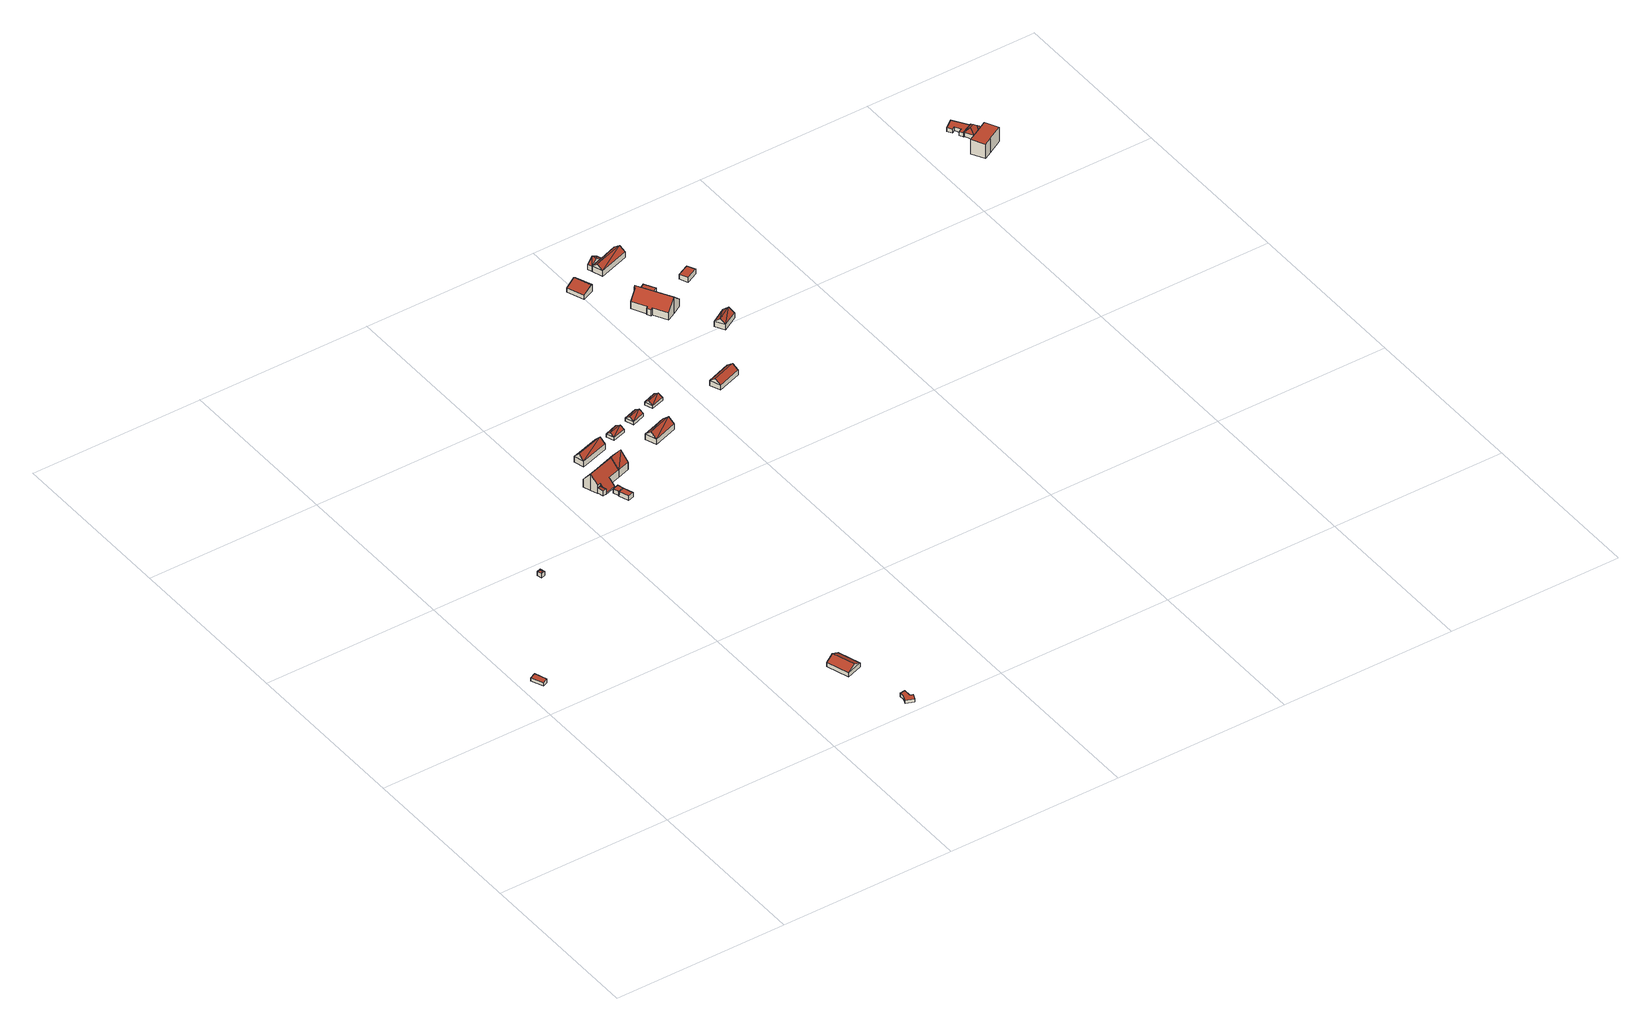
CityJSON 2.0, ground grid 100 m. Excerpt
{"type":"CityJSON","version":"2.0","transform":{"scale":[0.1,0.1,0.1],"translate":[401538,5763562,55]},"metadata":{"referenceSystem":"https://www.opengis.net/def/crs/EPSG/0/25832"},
"CityObjects":{
"building1":{"type":"Building","attributes":{"Gemeindeschluessel":"05515000","Geometrietyp2DReferenz":"3000","function":"31001_2700","roofType":"2100","measuredHeight":2.72},"geometry":[{"type":"Solid","lod":"2","boundaries":[[[[0,1,2,3]],[[4,5,1,0]],[[6,7,5,4]],[[3,2,7,6]],[[4,0,3,6]],[[1,5,7,2]]]],"semantics":{"surfaces":[{"type":"WallSurface"},{"type":"RoofSurface"},{"type":"GroundSurface"}],"values":[[0,0,0,0,1,2]]}}]},
"building2":{"type":"Building","attributes":{"Gemeindeschluessel":"05515000","Geometrietyp2DReferenz":"3000","function":"31001_2500","roofType":"5000","measuredHeight":3.26},"address":[{"country":"Germany","locality":"Münster","thoroughfareNumber":"39a","thoroughfareName":"Langenhorster Stiege"}],"geometry":[{"type":"Solid","lod":"2","boundaries":[[[[8,9,10,11]],[[12,13,9,8]],[[14,15,13,12]],[[11,10,15,14]],[[14,12,16]],[[16,12,8,17]],[[8,11,17]],[[17,11,14,16]],[[9,13,15,10]]]],"semantics":{"surfaces":[{"type":"WallSurface"},{"type":"RoofSurface"},{"type":"GroundSurface"}],"values":[[0,0,0,0,1,1,1,1,2]]}}]},
"building3":{"type":"Building","attributes":{"Gemeindeschluessel":"05515000","Geometrietyp2DReferenz":"3000","function":"31001_1100","roofType":"3100","measuredHeight":5.13},"geometry":[{"type":"Solid","lod":"2","boundaries":[[[[18,19,20,21]],[[22,23,19,18]],[[24,25,23,22]],[[21,20,25,24]],[[18,26,22]],[[24,27,21]],[[21,27,26,18]],[[22,26,27,24]],[[19,23,25,20]]]],"semantics":{"surfaces":[{"type":"WallSurface"},{"type":"RoofSurface"},{"type":"GroundSurface"}],"values":[[0,0,0,0,0,0,1,1,2]]}}]},
"building4":{"type":"Building","attributes":{"Gemeindeschluessel":"05515000","Geometrietyp2DReferenz":"3000","function":"31001_1310","roofType":"1000","measuredHeight":2},"geometry":[{"type":"Solid","lod":"2","boundaries":[[[[28,29,30,31]],[[32,33,29,28]],[[34,35,33,32]],[[36,37,35,34]],[[38,39,37,36]],[[40,41,39,38]],[[31,30,41,40]],[[38,36,34,32,28,31,40]],[[29,33,35,37,39,41,30]]]],"semantics":{"surfaces":[{"type":"WallSurface"},{"type":"RoofSurface"},{"type":"GroundSurface"}],"values":[[0,0,0,0,0,0,0,1,2]]}}]},
"building5":{"type":"Building","attributes":{"Gemeindeschluessel":"05515000","Geometrietyp2DReferenz":"3000","function":"51009_1610","roofType":"2100","measuredHeight":3.36},"geometry":[{"type":"Solid","lod":"2","boundaries":[[[[42,43,44,45]],[[46,47,43,42]],[[48,49,47,46]],[[45,44,49,48]],[[46,42,45,48]],[[43,47,49,44]]]],"semantics":{"surfaces":[{"type":"WallSurface"},{"type":"RoofSurface"},{"type":"GroundSurface"}],"values":[[0,0,0,0,1,2]]}}]},
"building6":{"type":"Building","attributes":{"Gemeindeschluessel":"05515000","Geometrietyp2DReferenz":"3000","function":"31001_1310","roofType":"1000","measuredHeight":2.58},"geometry":[{"type":"Solid","lod":"2","boundaries":[[[[50,51,52,53]],[[54,55,51,50]],[[56,57,55,54]],[[53,52,57,56]],[[54,50,53,56]],[[51,55,57,52]]]],"semantics":{"surfaces":[{"type":"WallSurface"},{"type":"RoofSurface"},{"type":"GroundSurface"}],"values":[[0,0,0,0,1,2]]}}]},
"building7":{"type":"Building","attributes":{"Gemeindeschluessel":"05515000","Geometrietyp2DReferenz":"3000","function":"51009_1611","roofType":"1000","measuredHeight":2.69},"geometry":[{"type":"Solid","lod":"2","boundaries":[[[[58,59,60,50]],[[61,62,59,58]],[[54,63,62,61]],[[50,60,63,54]],[[61,58,50,54]],[[59,62,63,60]]]],"semantics":{"surfaces":[{"type":"WallSurface"},{"type":"RoofSurface"},{"type":"GroundSurface"}],"values":[[0,0,0,0,1,2]]}}]},
"building8":{"type":"Building","attributes":{"Gemeindeschluessel":"05515000","Geometrietyp2DReferenz":"3000","function":"31001_1000","roofType":"3100","measuredHeight":10.06},"address":[{"country":"Germany","locality":"Münster","thoroughfareNumber":"47","thoroughfareName":"Langenhorster Stiege"}],"geometry":[{"type":"Solid","lod":"2","boundaries":[[[[64,65,66,67]],[[68,69,65,64]],[[70,71,69,68]],[[72,73,71,70]],[[74,75,73,72]],[[76,77,75,74]],[[78,79,77,76]],[[80,81,79,78]],[[82,83,81,80]],[[84,85,83,82]],[[67,66,85,84]],[[78,76,74,72,80]],[[70,68,64,67,84,82,80,72]],[[65,69,71,73,75,77,79,81,83,85,66]]]],"semantics":{"surfaces":[{"type":"WallSurface"},{"type":"RoofSurface"},{"type":"GroundSurface"}],"values":[[0,0,0,0,0,0,0,0,0,0,0,1,1,2]]}}]},
"building9":{"type":"Building","attributes":{"Gemeindeschluessel":"05515000","Geometrietyp2DReferenz":"3000","function":"31001_1000","roofType":"3100","measuredHeight":10.38},"address":[{"country":"Germany","locality":"Münster","thoroughfareNumber":"49","thoroughfareName":"Langenhorster Stiege"}],"geometry":[{"type":"Solid","lod":"2","boundaries":[[[[86,87,79,88]],[[89,90,87,86]],[[91,83,90,89]],[[88,79,83,91]],[[86,92,89]],[[91,93,88]],[[93,92,86]],[[86,88,93]],[[92,93,91]],[[91,89,92]],[[87,90,83,79]]]],"semantics":{"surfaces":[{"type":"WallSurface"},{"type":"RoofSurface"},{"type":"GroundSurface"}],"values":[[0,0,0,0,0,0,1,1,1,1,2]]}}]},
"building10":{"type":"Building","attributes":{"Gemeindeschluessel":"05515000","Geometrietyp2DReferenz":"3000","function":"31001_2460","roofType":"3100","measuredHeight":6.52},"geometry":[{"type":"Solid","lod":"2","boundaries":[[[[94,95,96,97]],[[98,99,95,94]],[[100,101,99,98]],[[97,96,101,100]],[[94,102,98]],[[100,103,97]],[[94,97,103]],[[103,102,94]],[[102,103,100]],[[100,98,102]],[[95,99,101,96]]]],"semantics":{"surfaces":[{"type":"WallSurface"},{"type":"RoofSurface"},{"type":"GroundSurface"}],"values":[[0,0,0,0,0,0,1,1,1,1,2]]}}]},
"building11":{"type":"Building","attributes":{"Gemeindeschluessel":"05515000","Geometrietyp2DReferenz":"3000","function":"31001_2700","roofType":"3100","measuredHeight":3.65},"geometry":[{"type":"Solid","lod":"2","boundaries":[[[[104,105,106,107]],[[108,109,105,104]],[[110,111,109,108]],[[107,106,111,110]],[[104,112,108]],[[110,113,107]],[[104,107,113]],[[113,112,104]],[[112,113,110]],[[110,108,112]],[[105,109,111,106]]]],"semantics":{"surfaces":[{"type":"WallSurface"},{"type":"RoofSurface"},{"type":"GroundSurface"}],"values":[[0,0,0,0,0,0,1,1,1,1,2]]}}]},
"building12":{"type":"Building","attributes":{"Gemeindeschluessel":"05515000","Geometrietyp2DReferenz":"3000","function":"31001_2700","roofType":"3100","measuredHeight":6.34},"geometry":[{"type":"Solid","lod":"2","boundaries":[[[[114,115,116,117]],[[118,119,115,114]],[[120,121,119,118]],[[117,116,121,120]],[[114,122,118]],[[120,123,117]],[[114,117,123]],[[123,122,114]],[[122,123,120]],[[120,118,122]],[[115,119,121,116]]]],"semantics":{"surfaces":[{"type":"WallSurface"},{"type":"RoofSurface"},{"type":"GroundSurface"}],"values":[[0,0,0,0,0,0,1,1,1,1,2]]}}]},
"building13":{"type":"Building","attributes":{"Gemeindeschluessel":"05515000","Geometrietyp2DReferenz":"3000","function":"31001_2700","roofType":"3100","measuredHeight":3.61},"geometry":[{"type":"Solid","lod":"2","boundaries":[[[[124,125,126,127]],[[128,129,125,124]],[[130,131,129,128]],[[127,126,131,130]],[[124,132,128]],[[130,133,127]],[[124,127,133]],[[133,132,124]],[[132,133,130]],[[130,128,132]],[[125,129,131,126]]]],"semantics":{"surfaces":[{"type":"WallSurface"},{"type":"RoofSurface"},{"type":"GroundSurface"}],"values":[[0,0,0,0,0,0,1,1,1,1,2]]}}]},
"building14":{"type":"Building","attributes":{"Gemeindeschluessel":"05515000","Geometrietyp2DReferenz":"3000","function":"31001_2700","roofType":"3100","measuredHeight":3.51},"geometry":[{"type":"Solid","lod":"2","boundaries":[[[[134,135,136,137]],[[138,139,135,134]],[[140,141,139,138]],[[137,136,141,140]],[[134,142,138]],[[140,143,137]],[[134,137,143]],[[143,142,134]],[[142,143,140]],[[140,138,142]],[[135,139,141,136]]]],"semantics":{"surfaces":[{"type":"WallSurface"},{"type":"RoofSurface"},{"type":"GroundSurface"}],"values":[[0,0,0,0,0,0,1,1,1,1,2]]}}]},
"building15":{"type":"Building","attributes":{"Gemeindeschluessel":"05515000","Geometrietyp2DReferenz":"3000","function":"31001_2700","roofType":"3100","measuredHeight":5.6},"geometry":[{"type":"Solid","lod":"2","boundaries":[[[[144,145,146,147]],[[148,149,145,144]],[[150,151,149,148]],[[147,146,151,150]],[[144,152,148]],[[150,153,147]],[[147,153,152,144]],[[148,152,153,150]],[[145,149,151,146]]]],"semantics":{"surfaces":[{"type":"WallSurface"},{"type":"RoofSurface"},{"type":"GroundSurface"}],"values":[[0,0,0,0,0,0,1,1,2]]}}]},
"building16":{"type":"Building","attributes":{"Gemeindeschluessel":"05515000","Geometrietyp2DReferenz":"3000","function":"31001_2700","roofType":"3100","measuredHeight":4.75},"geometry":[{"type":"Solid","lod":"2","boundaries":[[[[154,155,156,157]],[[158,159,155,154]],[[160,161,159,158]],[[157,156,161,160]],[[154,162,158]],[[160,163,157]],[[157,163,162,154]],[[158,162,163,160]],[[155,159,161,156]]]],"semantics":{"surfaces":[{"type":"WallSurface"},{"type":"RoofSurface"},{"type":"GroundSurface"}],"values":[[0,0,0,0,0,0,1,1,2]]}}]},
"building17":{"type":"Building","attributes":{"Gemeindeschluessel":"05515000","Geometrietyp2DReferenz":"3000","function":"31001_1000"},"address":[{"country":"Germany","locality":"Münster","thoroughfareNumber":"99","thoroughfareName":"Langenhorster Stiege"}],"children":["building17-1","building17-2"]},
"building17-1":{"type":"BuildingPart","attributes":{"roofType":"1000","measuredHeight":3.73},"parents":["building17"],"geometry":[{"type":"Solid","lod":"2","boundaries":[[[[164,165,166,167]],[[168,169,165,164]],[[170,171,169,168]],[[168,164,167,170]],[[165,169,171,166]],[[171,170,167,166]]]],"semantics":{"surfaces":[{"type":"WallSurface"},{"type":"RoofSurface"},{"type":"GroundSurface"},{"type":"ClosureSurface"}],"values":[[0,0,0,1,2,3]]}}]},
"building17-2":{"type":"BuildingPart","attributes":{"roofType":"3100","measuredHeight":10.24},"parents":["building17"],"geometry":[{"type":"Solid","lod":"2","boundaries":[[[[172,173,174,175]],[[176,177,173,172]],[[178,179,177,176]],[[180,181,179,178]],[[182,183,181,180]],[[184,185,183,182]],[[186,167,166,185,184]],[[187,188,171,170,189]],[[190,191,188,187]],[[192,193,191,190]],[[194,195,193,192]],[[175,174,195,194]],[[187,189,186,184,190]],[[182,180,178,176,172,175,194,192,190,184]],[[173,177,179,181,183,185,166,171,188,191,193,195,174]],[[170,167,186,189]],[[171,166,167,170]]]],"semantics":{"surfaces":[{"type":"WallSurface"},{"type":"RoofSurface"},{"type":"GroundSurface"},{"type":"ClosureSurface"}],"values":[[0,0,0,0,0,0,0,0,0,0,0,0,1,1,2,0,3]]}}]},
"building18":{"type":"Building","attributes":{"Gemeindeschluessel":"05515000","Geometrietyp2DReferenz":"3000","function":"31001_2700"},"children":["building18-1","building18-2"]},
"building18-1":{"type":"BuildingPart","attributes":{"roofType":"3100","measuredHeight":5.89},"parents":["building18"],"geometry":[{"type":"Solid","lod":"2","boundaries":[[[[196,197,198,199]],[[200,201,202,203]],[[199,198,201,200]],[[200,204,199]],[[205,206,196,199]],[[199,204,205]],[[203,207,205,204]],[[204,200,203]],[[197,202,201,198]],[[197,196,203,202]],[[207,206,205]],[[207,203,196,206]]]],"semantics":{"surfaces":[{"type":"WallSurface"},{"type":"RoofSurface"},{"type":"GroundSurface"},{"type":"ClosureSurface"}],"values":[[0,0,0,0,1,1,1,1,2,3,0,3]]}}]},
"building18-2":{"type":"BuildingPart","attributes":{"roofType":"3100","measuredHeight":5.96},"parents":["building18"],"geometry":[{"type":"Solid","lod":"2","boundaries":[[[[208,209,210,211]],[[212,203,202,209,208]],[[211,210,213,214]],[[208,215,212]],[[214,216,211]],[[208,211,216]],[[216,215,208]],[[215,216,214]],[[214,206,207,212,215]],[[209,202,197,213,210]],[[197,196,206,214,213]],[[212,207,203]],[[202,203,196,197]],[[203,207,206,196]]]],"semantics":{"surfaces":[{"type":"WallSurface"},{"type":"RoofSurface"},{"type":"GroundSurface"},{"type":"ClosureSurface"}],"values":[[0,0,0,0,0,1,1,1,1,2,0,0,3,3]]}}]},
"building19":{"type":"Building","attributes":{"Gemeindeschluessel":"05515000","Geometrietyp2DReferenz":"3000","function":"31001_2460","roofType":"3100","measuredHeight":5.99},"geometry":[{"type":"Solid","lod":"2","boundaries":[[[[217,218,219,220]],[[221,222,218,217]],[[223,224,222,221]],[[220,219,224,223]],[[217,225,221]],[[223,226,220]],[[226,225,217]],[[217,220,226]],[[223,221,225]],[[225,226,223]],[[218,222,224,219]]]],"semantics":{"surfaces":[{"type":"WallSurface"},{"type":"RoofSurface"},{"type":"GroundSurface"}],"values":[[0,0,0,0,0,0,1,1,1,1,2]]}}]},
"building20":{"type":"Building","attributes":{"Gemeindeschluessel":"05515000","Geometrietyp2DReferenz":"3000","function":"31001_2700","roofType":"1000","measuredHeight":3.08},"geometry":[{"type":"Solid","lod":"2","boundaries":[[[[227,228,229,230]],[[231,232,228,227]],[[233,234,232,231]],[[230,229,234,233]],[[231,227,230,233]],[[228,232,234,229]]]],"semantics":{"surfaces":[{"type":"WallSurface"},{"type":"RoofSurface"},{"type":"GroundSurface"}],"values":[[0,0,0,0,1,2]]}}]},
"building21":{"type":"Building","attributes":{"Gemeindeschluessel":"05515000","Geometrietyp2DReferenz":"3000","function":"31001_1000","roofType":"9999","measuredHeight":9},"address":[{"country":"Germany","locality":"Münster","thoroughfareNumber":"131","thoroughfareName":"Langenhorster Stiege"}],"geometry":[{"type":"Solid","lod":"2","boundaries":[[[[235,236,237,238,239,240,241,242]],[[240,243,244,241]],[[239,245,243,240]],[[238,246,245,239]],[[237,247,246,238]],[[236,248,247,237]],[[235,249,248,236]],[[242,250,249,235]],[[241,244,250,242]],[[243,245,246,247,248,249,250,244]]]],"semantics":{"surfaces":[{"type":"RoofSurface"},{"type":"WallSurface"},{"type":"GroundSurface"}],"values":[[0,1,1,1,1,1,1,1,1,2]]}}]},
"building22":{"type":"Building","attributes":{"Gemeindeschluessel":"05515000","Geometrietyp2DReferenz":"3000","function":"31001_2460","roofType":"1000","measuredHeight":2.41},"geometry":[{"type":"Solid","lod":"2","boundaries":[[[[251,252,253,254]],[[255,256,252,251]],[[257,258,256,255]],[[259,260,258,257]],[[261,262,260,259]],[[263,264,262,261]],[[265,266,264,263]],[[267,268,266,265]],[[254,253,268,267]],[[265,263,261,259,257,255,251,254,267]],[[252,256,258,260,262,264,266,268,253]]]],"semantics":{"surfaces":[{"type":"WallSurface"},{"type":"RoofSurface"},{"type":"GroundSurface"}],"values":[[0,0,0,0,0,0,0,0,0,1,2]]}}]},
"building23":{"type":"Building","attributes":{"Gemeindeschluessel":"05515000","Geometrietyp2DReferenz":"3000","function":"31001_2460","roofType":"5000","measuredHeight":5.37},"geometry":[{"type":"Solid","lod":"2","boundaries":[[[[269,270,271,272]],[[273,274,270,269]],[[275,276,274,273]],[[277,278,276,275]],[[279,280,278,277]],[[281,282,280,279]],[[272,271,282,281]],[[283,284,281,279,285]],[[285,279,277,286]],[[277,275,286]],[[285,286,275,273,283]],[[283,273,269,284]],[[284,269,272]],[[272,281,284]],[[270,274,276,278,280,282,271]]]],"semantics":{"surfaces":[{"type":"WallSurface"},{"type":"RoofSurface"},{"type":"GroundSurface"}],"values":[[0,0,0,0,0,0,0,1,1,1,1,1,1,1,2]]}}]}
},
"vertices":[
[34,1103,121],[34,1103,101],[61,1113,101],[61,1113,128],[6,1172,120],[6,1172,101],[35,1182,128],[35,1182,101],
[540,1841,88],[540,1841,61],[561,1847,61],[561,1847,88],[532,1867,88],[532,1867,61],[554,1873,88],[554,1873,61],[546,1859,93],[547,1854,93],
[1288,472,87],[1288,472,62],[1330,343,62],[1330,343,87],[1379,502,87],[1379,502,62],[1421,373,87],[1421,373,62],[1333,487,113],[1376,358,113],
[1455,51,75],[1455,51,55],[1443,20,55],[1443,20,75],[1455,81,75],[1455,81,55],[1485,85,75],[1485,85,55],[1486,43,75],[1486,43,55],[1502,36,75],[1502,36,55],[1488,2,75],[1488,2,55],
[1162,2203,82],[1162,2203,49],[1182,2209,49],[1182,2209,80],[1151,2238,82],[1151,2238,49],[1171,2244,80],[1171,2244,49],
[1263,2176,71],[1263,2176,45],[1253,2210,45],[1253,2210,71],[1229,2166,71],[1229,2166,45],[1218,2200,71],[1218,2200,45],
[1281,2119,71],[1281,2119,44],[1263,2176,44],[1247,2109,71],[1247,2109,44],[1229,2166,44],
[1182,2209,52],[1182,2209,46],[1248,2230,46],[1248,2230,51],[1171,2244,96],[1171,2244,46],[1151,2238,96],[1151,2238,46],[1139,2277,146],[1139,2277,46],[1125,2321,91],[1125,2321,46],[1209,2347,91],[1209,2347,46],[1281,2369,91],[1281,2369,46],[1295,2326,146],[1295,2326,46],[1309,2283,91],[1309,2283,46],[1238,2261,91],[1238,2261,46],
[1354,2392,93],[1354,2392,46],[1281,2369,93],[1381,2305,93],[1381,2305,46],[1309,2283,93],[1367,2348,149],[1295,2326,149],
[1221,2454,74],[1221,2454,40],[1383,2505,40],[1383,2505,74],[1203,2512,74],[1203,2512,40],[1365,2562,74],[1365,2562,40],[1212,2483,105],[1374,2534,105],
[1464,2541,54],[1464,2541,35],[1540,2566,35],[1540,2566,54],[1448,2588,54],[1448,2588,35],[1524,2614,54],[1524,2614,35],[1456,2564,71],[1532,2590,71],
[1617,2396,68],[1617,2396,35],[1755,2444,35],[1755,2444,68],[1594,2461,68],[1594,2461,35],[1732,2510,68],[1732,2510,35],[1605,2428,99],[1744,2477,99],
[1615,2592,50],[1615,2592,31],[1691,2618,31],[1691,2618,50],[1599,2640,50],[1599,2640,31],[1675,2665,50],[1675,2665,31],[1607,2616,67],[1683,2641,67],
[1766,2643,47],[1766,2643,29],[1842,2669,29],[1842,2669,47],[1750,2691,47],[1750,2691,29],[1826,2716,47],[1826,2716,29],[1758,2667,64],[1834,2693,64],
[2122,2573,57],[2122,2573,27],[2261,2621,27],[2261,2621,57],[2100,2635,57],[2100,2635,27],[2239,2684,57],[2239,2684,27],[2111,2604,83],[2250,2652,83],
[2045,3561,75],[2045,3561,31],[2008,3656,31],[2008,3656,75],[1976,3533,57],[1976,3533,31],[1939,3629,57],[1939,3629,31],[2036,3557,79],[1998,3653,79],
[2259,3429,66],[2259,3429,29],[2224,3409,29],[2224,3409,66],[2294,3368,66],[2294,3368,29],[2258,3347,66],[2258,3347,29],
[2162,3262,68],[2162,3262,29],[2175,3240,29],[2175,3240,68],[2168,3266,75],[2168,3266,29],[2124,3345,75],[2124,3345,29],[2168,3370,123],[2168,3370,29],[2165,3375,123],[2165,3375,29],[2172,3379,131],[2172,3379,29],[2224,3409,75],[2329,3223,75],[2329,3223,29],[2258,3347,75],[2278,3193,131],[2278,3193,29],[2226,3164,75],[2226,3164,29],[2181,3243,75],[2181,3243,29],
[2209,3717,62],[2209,3717,28],[2200,3743,28],[2200,3743,62],[2126,3717,62],[2126,3717,28],[2135,3691,28],[2135,3691,62],[2163,3730,87],[2172,3704,87],[2207,3716,63],[2137,3692,63],
[2156,3630,63],[2156,3630,28],[2332,3690,28],[2332,3690,63],[2135,3691,63],[2311,3752,28],[2311,3752,63],[2145,3661,88],[2321,3721,88],
[2471,3052,56],[2471,3052,24],[2384,3002,24],[2384,3002,56],[2503,2997,56],[2503,2997,24],[2416,2947,56],[2416,2947,24],[2487,3024,83],[2400,2974,83],
[2523,3437,53],[2523,3437,22],[2456,3404,22],[2456,3404,53],[2546,3391,53],[2546,3391,22],[2479,3358,53],[2479,3358,22],
[4239,3419,103],[4238,3419,103],[4195,3396,103],[4235,3322,103],[4278,3345,103],[4278,3346,103],[4366,3393,103],[4327,3466,103],[4278,3346,13],[4366,3393,13],[4278,3345,13],[4235,3322,13],[4195,3396,13],[4238,3419,13],[4239,3419,13],[4327,3466,13],
[4257,3654,26],[4257,3654,2],[4206,3617,2],[4206,3617,26],[4315,3568,26],[4315,3568,2],[4252,3535,26],[4252,3535,2],[4253,3533,26],[4253,3533,2],[4238,3556,26],[4238,3556,2],[4259,3568,26],[4259,3568,2],[4240,3601,26],[4240,3601,2],[4223,3590,26],[4223,3590,2],
[4252,3535,31],[4252,3535,3],[4253,3533,3],[4253,3533,31],[4315,3568,31],[4315,3568,3],[4347,3521,31],[4347,3521,3],[4318,3505,31],[4318,3505,3],[4317,3506,31],[4317,3506,3],[4279,3486,31],[4279,3486,3],[4306,3532,57],[4281,3519,57],[4324,3527,46],[4324,3526,46]
]}
